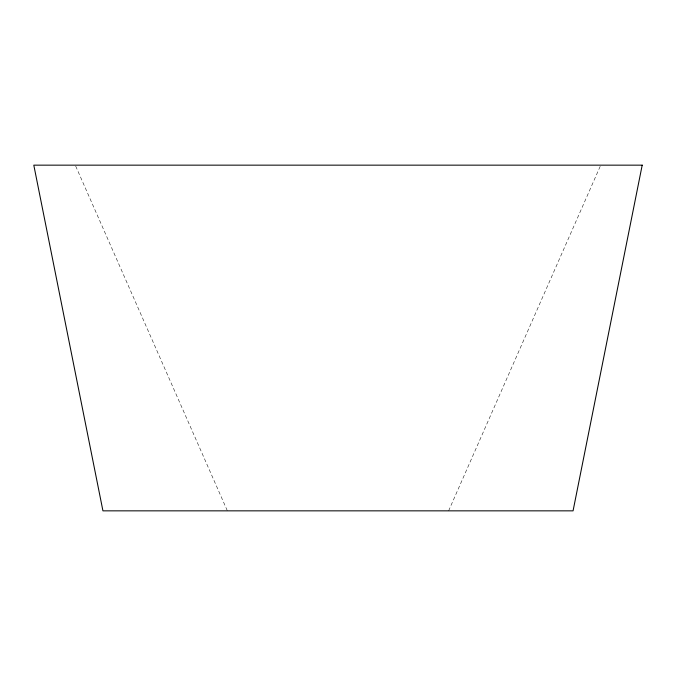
<?xml version="1.0" encoding="UTF-8"?>
<svg xmlns="http://www.w3.org/2000/svg" width="676" height="676" viewBox="0 0 676 676"><rect width="100%" height="100%" fill="white"/><g stroke="black" fill="none" stroke-linecap="round" stroke-linejoin="round"><path stroke-width="0.51" stroke-dasharray="3.38 2.54" d="M448.619 510.845L600.296 166.127M75.704 166.127L227.381 510.845"/><path stroke-width="1.01" d="M642.2 165.155L573.062 510.845L102.938 510.845L33.8 165.155L642.2 165.155"/></g></svg>
